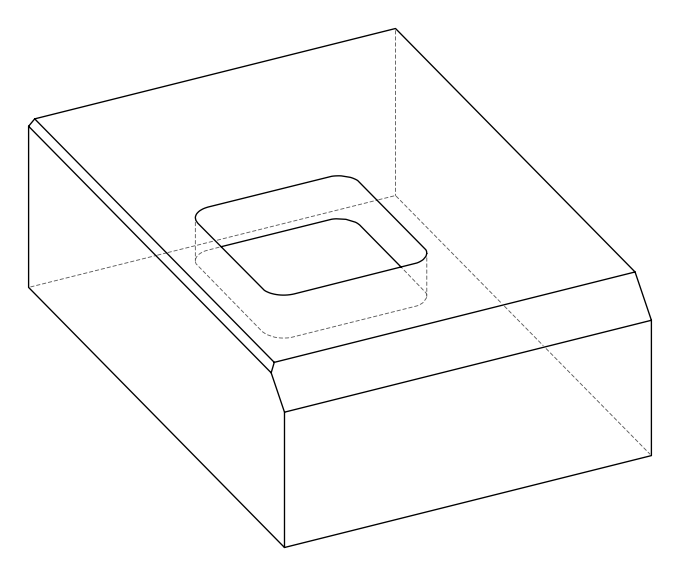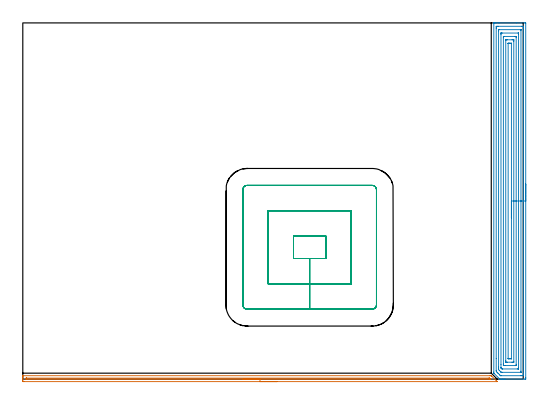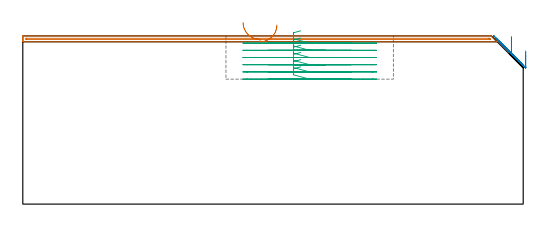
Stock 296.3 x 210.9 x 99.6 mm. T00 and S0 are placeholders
(PLAN: 3 operations, 1 tool changes, 24.4 min)
(1 AREA_MILL | FG_CHAMFER_SURFACE | UGT0205_001 | 4.62 min | 1740 mm3)
(2 AREA_MILL_1 | FG_CHAMFER_SURFACE_1 | UGT0205_001 | 12.11 min | 37638 mm3)
(3 MILL_RECTANGULAR_POCKET | POCKET_RECTANGULAR_STRAIGHT | UGT0201_136 | Follow Part, ap 5, ae 75% | 7.67 min | 233285 mm3)
(TOOL UGT0205_001 | Chamfer Mill 20 x 3 x 45 deg. | D20 FL50 Z2)
(TOOL UGT0201_136 | Carbide End Mill 20.0 | D20 FL30 Z4)
(OP 1 AREA_MILL)
G17 G21 G94 G90
T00 M6
G54
G17 G0 G90 X150.45 Y-1.5 S1061 M3
G43 Z109.6 H0
Z106.1
G94 G1 X150.412 Z105.228 F250.
X150.298 Z104.363
X150.109 Z103.512
X149.847 Z102.68
X149.513 Z101.874
X149.11 Z101.1
X148.642 Z100.364
X148.111 Z99.672
X147.521 Z99.029
X146.878 Z98.439
X146.186 Z97.908
X145.45 Z97.44
X144.676 Z97.037
X143.87 Z96.703
X143.038 Z96.441
X142.187 Z96.252
X141.322 Z96.138
X140.45 Z96.1
X0.62
X0.188 Y-1.495 Z96.102
X0.01 Y-1.491 Z96.104
X0. Y-1.07 Z96.524
Y-0.531 Z97.066
Y-0.19 Z97.406
Y0.349 Z97.945
Y0.69 Z98.285
Y1.372 Z98.971
Y1.667 Z99.266
X0.001 Y2.004 Z99.594
X0.173 Y2. Z99.6
X276.706
X277.407 Y1.997 Z99.589
X277.598 Y1.802 Z99.401
X277.64 Y1.76 Z99.36
X280.578 Y-1.177 Z96.421
X280.804 Y-1.403 Z96.196
X280.821 Y-1.42 Z96.179
X280.876 Y-1.478 Z96.12
X280.883 Y-1.495 Z96.104
X280.876 Y-1.5 Z96.1
X140.45
Y-0.086 Z97.514
X2.3 Y-0.085 Z97.515
X2.04 Y-0.08 Z97.52
X2.014 Y-0.079 Z97.521
X2.009 Y-0.062 Z97.538
X2.003 Y-0.029 Z97.571
X2.002 Y0.003 Z97.603
X2.001 Y0.209 Z97.809
X2.01 Y0.558 Z98.158
X2.013 Y0.581 Z98.181
X2.017 Y0.582 Z98.182
X2.038 Y0.584 Z98.184
X2.085 Y0.585 Z98.185
X2.178 Y0.586 Z98.186
X275.919 Y0.585 Z98.185
X276.259 Y0.581 Z98.181
X276.341 Y0.579 Z98.179
X276.401 Y0.538 Z98.138
X276.476 Y0.466 Z98.066
X276.706 Y0.243 Z97.843
X276.942 Y0.008 Z97.608
X276.98 Y-0.033 Z97.567
X277.017 Y-0.076 Z97.524
X277.018 Y-0.08 Z97.52
X277.013 Y-0.082 Z97.518
X276.98 Y-0.084 Z97.516
X276.706 Y-0.086 Z97.514
X276.601
X140.45
X139.579 Z97.552
X138.714 Z97.666
X137.862 Z97.855
X137.03 Z98.117
X136.224 Z98.451
X135.45 Z98.854
X134.714 Z99.323
X134.022 Z99.854
X133.379 Z100.443
X132.79 Z101.086
X132.259 Z101.778
X131.79 Z102.514
X131.387 Z103.288
X131.053 Z104.094
X130.791 Z104.926
X130.602 Z105.778
X130.488 Z106.643
X130.45 Z107.514
G0 Z109.6
M5
M2
(OP 2 AREA_MILL_1)
G17 G21 G94 G90
T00 M6
G54
G17 G0 G90 X297.8 Y115.45 S1061 M3
G43 Z109.6 H0
Z90.7
G94 G1 Y115.412 Z89.828 F250.
Y115.298 Z88.964
Y115.109 Z88.112
Y114.847 Z87.28
Y114.513 Z86.474
Y114.11 Z85.7
Y113.642 Z84.964
Y113.11 Z84.272
Y112.521 Z83.629
Y111.878 Z83.04
Y111.186 Z82.509
Y110.45 Z82.04
Y109.676 Z81.637
Y108.87 Z81.303
Y108.038 Z81.041
Y107.187 Z80.852
Y106.322 Z80.738
Y105.45 Z80.7
Y0.935
X297.799 Y0.603 Z80.701
X297.794 Y0.049 Z80.704
X297.791 Y0.008 Z80.706
X297.241 Y0. Z81.256
X285.683 Z92.811
X285.107 Z93.39
X284.793 Z93.703
X284.218 Z94.278
X283.904 Z94.591
X283.277 Z95.222
X282.884 Z95.615
X282.42 Z96.07
X282.398 Y0.01 Z96.093
X282.368 Y0.028 Z96.123
X282.241 Y0.157 Z96.256
X279.118 Y3.28 Z99.379
X278.998 Y3.404 Z99.499
X278.902 Y3.505 Z99.587
X278.9 Y4.172 Z99.6
Y210.743
X278.902 Y210.89 Z99.588
X278.938 Y210.893 Z99.553
X279.294 Y210.9 Z99.205
X279.721 Z98.778
X280.348 Z98.147
X281.55 Z96.947
X282.126 Z96.368
X292.351 Z86.146
X297.241 Z81.256
X297.531 Y210.898 Z80.966
X297.792 Y210.89 Z80.706
X297.799 Y210.629 Z80.699
X297.8 Y105.45 Z80.7
X296.386 Z82.114
Y3.28
X296.384 Y2.388 Z82.116
X296.383 Y2.357 Z82.117
X296.352 Y2.01 Z82.148
X295.848 Y2.002 Z82.652
X295.463 Y2.001 Z83.037
X294.961 Y2. Z83.539
X283.402 Z95.098
X283.015 Y2.005 Z95.485
X282.887 Y2.01 Z95.613
X282.845 Y2.017 Z95.655
X282.81 Y2.046 Z95.69
X282.74 Y2.113 Z95.76
X282.462 Y2.388 Z96.038
X281.569 Y3.28 Z96.931
X281.237 Y3.613 Z97.263
X280.68 Y4.173 Z97.82
X280.348 Y4.514 Z98.152
X280.316 Y5.065 Z98.184
X280.315 Y5.098 Z98.185
X280.314 Y12.259 Z98.186
Y207.62
X280.316 Y208.512 Z98.184
X280.317 Y208.543 Z98.183
X280.348 Y208.89 Z98.152
X280.852 Y208.898 Z97.648
X281.237 Y208.899 Z97.263
X281.74 Y208.9 Z96.76
X295.463 Z83.037
X295.968 Y208.898 Z82.532
X296.352 Y208.89 Z82.148
X296.383 Y208.512 Z82.117
X296.384 Y208.48 Z82.116
X296.386 Y207.62 Z82.114
Y105.45
X294.972 Z83.528
X294.971 Y4.666 Z83.529
X294.97 Y4.173 Z83.53
X294.968 Y4.073 Z83.532
X294.965 Y4.026 Z83.535
X294.962 Y4.01 Z83.538
X294.918 Y4.007 Z83.582
X294.745 Y4.001 Z83.755
X283.904 Z94.596
X283.732 Y4.002 Z94.768
X283.388 Y4.009 Z95.112
X283.299 Y4.012 Z95.201
X283.275 Y4.032 Z95.225
X283.225 Y4.078 Z95.275
X283.127 Y4.173 Z95.373
X282.126 Y5.175 Z96.374
X281.742 Y5.57 Z96.758
X281.735 Y5.957 Z96.765
X281.731 Y6.354 Z96.769
X281.729 Y6.85 Z96.771
X281.728 Y7.249 Z96.772
X281.729 Y206.234 Z96.771
X281.73 Y206.727 Z96.77
X281.732 Y206.827 Z96.768
X281.735 Y206.874 Z96.765
X281.738 Y206.89 Z96.762
X281.782 Y206.893 Z96.718
X281.955 Y206.899 Z96.545
X294.746 Z83.754
X294.861 Y206.897 Z83.639
X294.952 Y206.89 Z83.548
X294.966 Y206.887 Z83.534
X294.968 Y206.882 Z83.532
X294.97 Y206.86 Z83.53
X294.971 Y206.727 Z83.529
X294.972 Y206.328 Z83.528
Y105.45
X293.557 Z84.943
Y6.85
X293.555 Y6.087 Z84.945
X293.553 Y6.035 Z84.947
X293.551 Y6.014 Z84.949
X293.535 Y6.01 Z84.965
X293.43 Y6.006 Z85.07
X293.219 Y6.002 Z85.281
X292.796 Y6. Z85.704
X283.904 Y6.001 Z94.596
X283.86 Y6.002 Z94.64
X283.765 Y6.01 Z94.735
X283.598 Y6.161 Z94.902
X283.492 Y6.259 Z95.008
X283.44 Y6.31 Z95.06
X283.377 Y6.373 Z95.123
X283.252 Y6.503 Z95.248
X283.17 Y6.591 Z95.33
X283.149 Y6.623 Z95.351
X283.147 Y6.64 Z95.353
X283.144 Y6.721 Z95.356
X283.143 Y8.634 Z95.357
Y204.05
X283.145 Y204.813 Z95.355
X283.147 Y204.865 Z95.353
X283.149 Y204.886 Z95.351
X283.165 Y204.89 Z95.335
X283.27 Y204.894 Z95.23
X283.481 Y204.898 Z95.019
X283.904 Y204.9 Z94.596
X293.236 Y204.899 Z85.264
X293.434 Y204.896 Z85.066
X293.533 Y204.891 Z84.967
X293.551 Y204.889 Z84.949
X293.553 Y204.874 Z84.947
X293.555 Y204.837 Z84.945
X293.557 Y204.178 Z84.943
Y204.05
Y105.45
X292.143 Z86.357
Y8.634
X292.142 Y8.398 Z86.358
X292.139 Y8.16 Z86.361
X292.136 Y8.011 Z86.364
X292.064 Y8.007 Z86.436
X291.906 Y8.003 Z86.594
X291.649 Y8. Z86.851
X285.425 Z93.075
X284.793 Y8.004 Z93.707
X284.584 Y8.008 Z93.916
X284.57 Y8.009 Z93.93
X284.564 Y8.03 Z93.936
X284.561 Y8.112 Z93.939
X284.558 Y8.238 Z93.942
X284.557 Y8.872 Z93.943
Y202.266
X284.558 Y202.502 Z93.942
X284.561 Y202.741 Z93.939
X284.564 Y202.889 Z93.936
X284.636 Y202.893 Z93.864
X284.793 Y202.897 Z93.707
X285.051 Y202.9 Z93.449
X291.275 Z87.225
X291.906 Y202.896 Z86.594
X292.116 Y202.892 Z86.384
X292.13 Y202.891 Z86.37
X292.136 Y202.87 Z86.364
X292.139 Y202.788 Z86.361
X292.142 Y202.662 Z86.358
X292.143 Y202.503 Z86.357
Y202.266
Y105.45
X290.729 Z87.771
X290.728 Y10.419 Z87.772
X290.726 Y10.118 Z87.774
X290.724 Y10.043 Z87.776
X290.722 Y10.014 Z87.778
X290.684 Y10.01 Z87.816
X290.543 Y10.003 Z87.957
X290.128 Y10.001 Z88.372
X289.656 Y10. Z88.844
X286.989 Z91.511
X286.572 Y10.001 Z91.928
X286.097 Y10.003 Z92.403
X285.994 Y10.01 Z92.506
X285.978 Y10.015 Z92.522
X285.976 Y10.049 Z92.524
X285.973 Y10.128 Z92.527
X285.972 Y10.419 Z92.528
X285.971 Y11.022 Z92.529
X285.972 Y200.481 Z92.528
X285.974 Y200.782 Z92.526
X285.976 Y200.857 Z92.524
X285.977 Y200.886 Z92.523
X286.016 Y200.89 Z92.484
X286.157 Y200.897 Z92.343
X286.572 Y200.899 Z91.928
X287.044 Y200.9 Z91.456
X289.711 Z88.789
X290.128 Y200.899 Z88.372
X290.603 Y200.897 Z87.897
X290.706 Y200.89 Z87.794
X290.722 Y200.885 Z87.778
X290.724 Y200.851 Z87.776
X290.727 Y200.772 Z87.773
X290.728 Y200.481 Z87.772
X290.729 Y199.878 Z87.771
Y105.45
X289.315 Z89.185
X289.314 Y12.204 Z89.186
X289.313 Y12.129 Z89.187
X289.31 Y12.052 Z89.19
X289.308 Y12.011 Z89.192
X289.289 Y12.008 Z89.211
X289.239 Y12.005 Z89.261
X288.553 Y12. Z89.947
X288.35 Z90.15
X287.662 Y12.002 Z90.838
X287.461 Y12.007 Z91.039
X287.4 Y12.01 Z91.1
X287.391 Y12.128 Z91.109
X287.388 Y12.204 Z91.112
X287.386 Y12.279 Z91.114
Y198.697
Y198.771
X287.39 Y198.848 Z91.11
X287.392 Y198.889 Z91.108
X287.411 Y198.892 Z91.089
X287.461 Y198.895 Z91.039
X288.147 Y198.9 Z90.353
X288.35 Z90.15
X289.038 Y198.898 Z89.462
X289.239 Y198.893 Z89.261
X289.3 Y198.89 Z89.2
X289.309 Y198.772 Z89.191
X289.312 Y198.697 Z89.188
X289.314 Y198.621 Z89.186
X289.315 Y105.45 Z89.185
Y104.578 Z89.223
Y103.714 Z89.337
Y102.862 Z89.526
Y102.03 Z89.788
Y101.224 Z90.122
Y100.45 Z90.525
Y99.714 Z90.994
Y99.022 Z91.525
Y98.379 Z92.114
Y97.79 Z92.757
Y97.259 Z93.45
Y96.79 Z94.185
Y96.387 Z94.959
Y96.053 Z95.765
Y95.791 Z96.597
Y95.602 Z97.449
Y95.488 Z98.314
Y95.45 Z99.185
G0 Z109.6
M5
M2
(OP 3 MILL_RECTANGULAR_POCKET)
G17 G21 G94 G90
T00 M6
G54
G17 G0 G90 X164.57 Y84.7 S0 M3
G43 Z109.6 H0
Z102.6
G94 G1 X160.3 Z101.456 F250.
Y71.4 Z97.892
X169.85 Z95.333
X179.4 F500.
Y84.7
X160.3
Y71.4
X169.85
Y56.4
X194.4
Y99.7
X145.3
Y56.4
X169.85
Y41.4
X206.9
G3 X209.4 Y43.9 R2.5
G1 Y112.2
G3 X206.9 Y114.7 R2.5
G1 X132.8
G3 X130.3 Y112.2 R2.5
G1 Y43.9
G3 X132.8 Y41.4 R2.5
G1 X169.85
X170.85
G0 X164.57 Y84.7 Z98.333
G1 X160.3 Z97.189 F250.
Y71.4 Z93.626
X169.85 Z91.067
X179.4 F500.
Y84.7
X160.3
Y71.4
X169.85
Y56.4
X194.4
Y99.7
X145.3
Y56.4
X169.85
Y41.4
X206.9
G3 X209.4 Y43.9 R2.5
G1 Y112.2
G3 X206.9 Y114.7 R2.5
G1 X132.8
G3 X130.3 Y112.2 R2.5
G1 Y43.9
G3 X132.8 Y41.4 R2.5
G1 X169.85
X170.85
G0 X164.57 Y84.7 Z94.067
G1 X160.3 Z92.923 F250.
Y71.4 Z89.359
X169.85 Z86.8
X179.4 F500.
Y84.7
X160.3
Y71.4
X169.85
Y56.4
X194.4
Y99.7
X145.3
Y56.4
X169.85
Y41.4
X206.9
G3 X209.4 Y43.9 R2.5
G1 Y112.2
G3 X206.9 Y114.7 R2.5
G1 X132.8
G3 X130.3 Y112.2 R2.5
G1 Y43.9
G3 X132.8 Y41.4 R2.5
G1 X169.85
X170.85
G0 X164.57 Y84.7 Z89.8
G1 X160.3 Z88.656 F250.
Y71.4 Z85.092
X169.85 Z82.533
X179.4 F500.
Y84.7
X160.3
Y71.4
X169.85
Y56.4
X194.4
Y99.7
X145.3
Y56.4
X169.85
Y41.4
X206.9
G3 X209.4 Y43.9 R2.5
G1 Y112.2
G3 X206.9 Y114.7 R2.5
G1 X132.8
G3 X130.3 Y112.2 R2.5
G1 Y43.9
G3 X132.8 Y41.4 R2.5
G1 X169.85
X170.85
G0 X164.57 Y84.7 Z85.533
G1 X160.3 Z84.389 F250.
Y71.4 Z80.826
X169.85 Z78.267
X179.4 F500.
Y84.7
X160.3
Y71.4
X169.85
Y56.4
X194.4
Y99.7
X145.3
Y56.4
X169.85
Y41.4
X206.9
G3 X209.4 Y43.9 R2.5
G1 Y112.2
G3 X206.9 Y114.7 R2.5
G1 X132.8
G3 X130.3 Y112.2 R2.5
G1 Y43.9
G3 X132.8 Y41.4 R2.5
G1 X169.85
X170.85
G0 X164.57 Y84.7 Z81.267
G1 X160.3 Z80.123 F250.
Y71.4 Z76.559
X169.85 Z74.
X179.4 F500.
Y84.7
X160.3
Y71.4
X169.85
Y56.4
X194.4
Y99.7
X145.3
Y56.4
X169.85
Y41.4
X206.9
G3 X209.4 Y43.9 R2.5
G1 Y112.2
G3 X206.9 Y114.7 R2.5
G1 X132.8
G3 X130.3 Y112.2 R2.5
G1 Y43.9
G3 X132.8 Y41.4 R2.5
G1 X169.85
X170.85
G0 Z109.6
M5
M2
